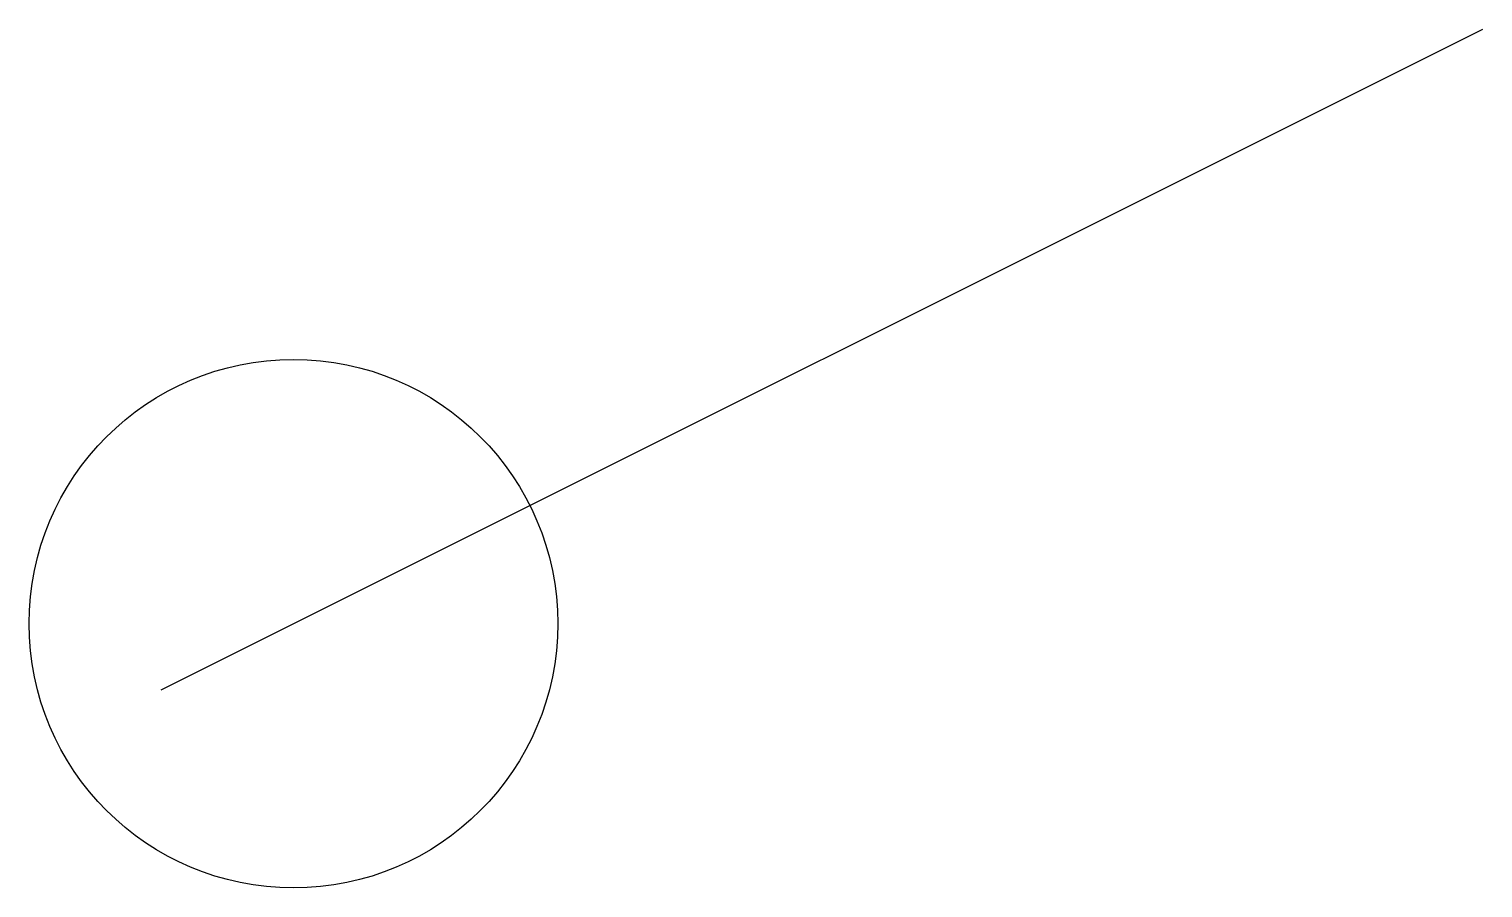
# Model space of a CAD drawing. Header units: metres. Extents: x -10 to 100, y -15 to 50.
import ezdxf

# ---------------------------------------------------------------- set-up
doc = ezdxf.new("R2010")
doc.units = ezdxf.units.M
doc.layers.add('Walls', color=1, linetype='Continuous')

msp = doc.modelspace()

# ---------------------------------------------------------------- linework, layer by layer
msp.add_line((0, 0), (100, 50))
at = {"layer": 'Walls'}
msp.add_circle((10, 5), 20, dxfattribs=at)

doc.saveas('drawing.dxf')
